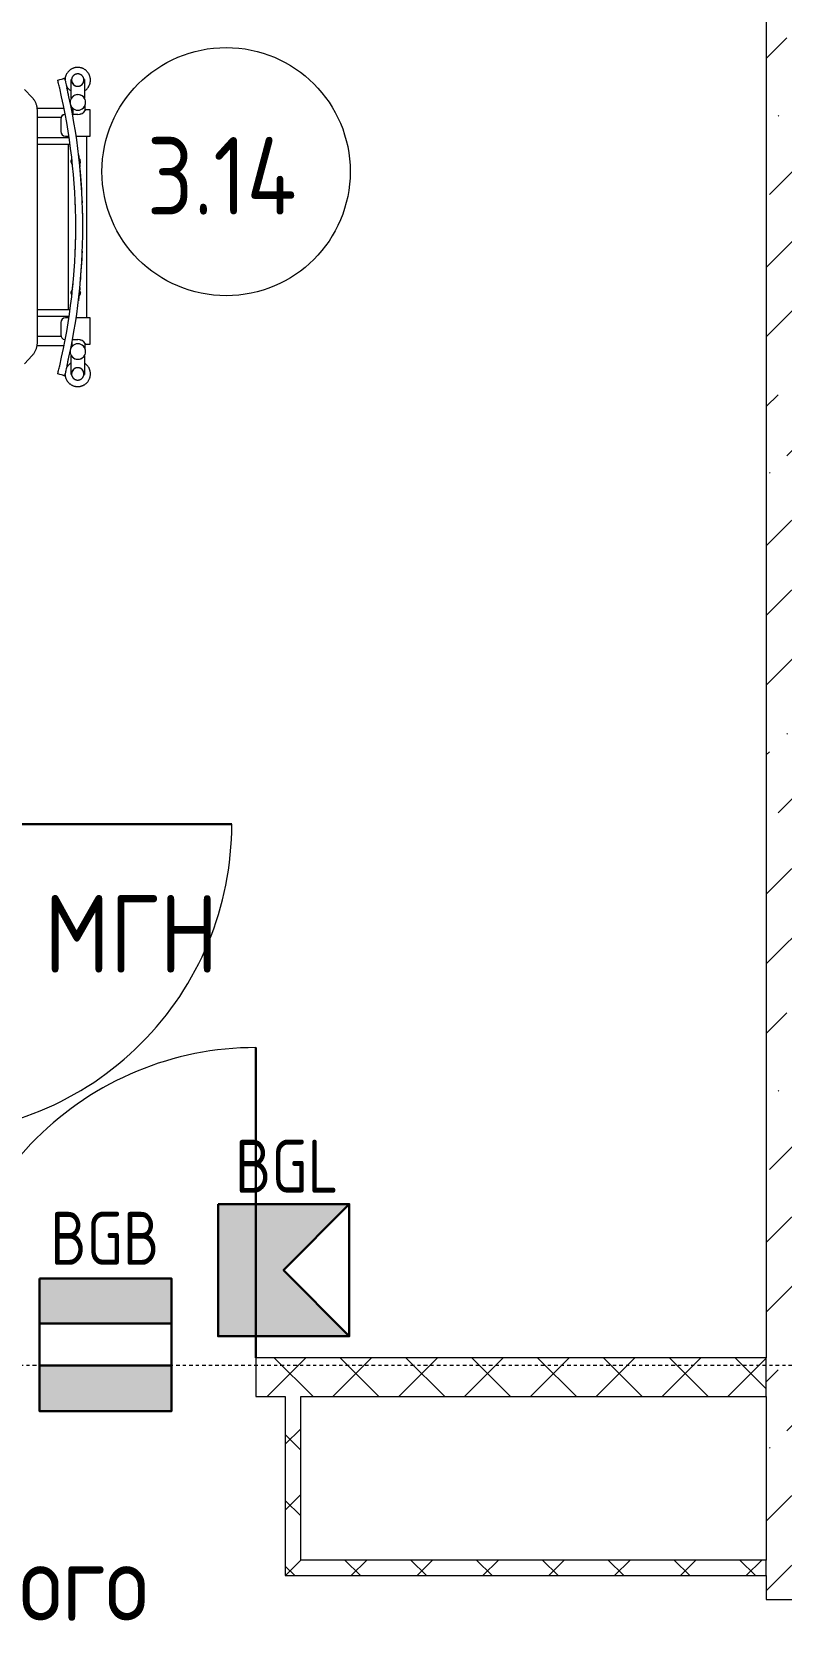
# Model space of a CAD drawing. Header units: millimetres. Extents: x -174154 to -170572, y -111302 to -109817.
# Drawn here: x -172411.7 to -172387.6, y -110857.2 to -110805.3 of the extents above; entities that cross this region are included whole.
import ezdxf

# ---------------------------------------------------------------- set-up
doc = ezdxf.new("R2010")
doc.units = ezdxf.units.MM
doc.linetypes.add('ACAD_ISO02W100', pattern=[15, 12, -3])
doc.linetypes.add('ADSK_Линия сетки', pattern=[21, 12, -3, 3, -3])
for name, color, linetype, lineweight in [('!Подложка', 252, 'ACAD_ISO02W100', 25), ('Двери', 7, 'Continuous', 18), ('Марки помещений', 7, 'Continuous', 18), ('ОПС', 1, 'Continuous', 30), ('Оси', 7, 'Continuous', 9), ('Панель', 7, 'Continuous', 18), ('ПС', 1, 'Continuous', 50), ('Специальное оборудование', 7, 'Continuous', 18), ('Стены разрез', 7, 'Continuous', 40), ('Стены штриховка', 7, 'Continuous', 18)]:
    doc.layers.add(name, color=color, linetype=linetype, lineweight=lineweight)
doc.layers.add('PRSHEME', color=7, linetype='Continuous')
doc.styles.add('GOST Common', font='GOST Common.ttf', dxfattribs={"width": 0.9, "height": 250})
doc.styles.get("Standard").update_dxf_attribs({"font": 'GOST_A.TTF'})
pattern_1 = [(45, (30280.00000000015, 12304.99999999978), (-106.0660171779821, 106.0660171779821), []), (135, (30280.00000000015, 12304.99999999978), (-106.0660171779821, -106.0660171779821), [])]

# ---------------------------------------------------------------- blocks, each defined once
blk = doc.blocks.new('*U10')
at = {"layer": 'PRSHEME', "lineweight": 25}
for points in [[(-0.03523347311511316, 299.7057995788264), (298.130432175119, 299.7057995788264), (298.130432175119, 198.4344173433817), (-0.03523347311511316, 198.4344173433817)], [(-0.03523273422649374, 102.8115166330224), (298.1304329140076, 102.8115166330224), (298.130432175119, 0.04764829622126854), (-0.03523347311511316, 0.04764829622126854)]]:
    blk.add_hatch(color=30, dxfattribs=at).paths.add_polyline_path(points)
at = {"layer": 'PRSHEME', "color": 30, "lineweight": 30}
for p, q in [((-0.03523347311511316, 198.4344173433817), (298.1304321750807, 198.4344173433817)), ((-0.03523347311511316, 102.8115166330224), (298.130432175119, 102.8115166330224))]:
    blk.add_line(p, q, dxfattribs=at)
at = {"layer": 'PRSHEME', "color": 30, "lineweight": 25}
for points in [[(-0.03523347311511316, 299.7057995788264), (298.130432175119, 299.7057995788264), (298.130432175119, 198.4344173433817), (-0.03523347311511316, 198.4344173433817)], [(-0.03523347311511316, 102.8115166330224), (298.1304321751572, 102.8115166330224), (298.130432175119, 0.04764829622126854), (-0.03523347311511316, 0.04764829622126854)]]:
    blk.add_lwpolyline(points, close=True, dxfattribs=at)
at = {"layer": 'PRSHEME', "color": 30, "lineweight": 30}
blk.add_lwpolyline([(-0.03523347311511316, 299.7057995788264), (298.130432175119, 299.7057995788264), (298.130432175119, 0.04764829622126854), (-0.03523347311511316, 0.04764829622126854)], close=True, dxfattribs=at)
at = {"layer": 'ПС', "color": 0, "ltscale": 300, "insert": (147.6877256849152, 390.993334668166), "char_height": 120, "width": 178.901923524727, "attachment_point": 5, "bg_fill": 3, "box_fill_scale": 1, "bg_fill_color": 256, "bg_fill_transparency": 0}
blk.add_mtext('BGB', dxfattribs=at)
blk = doc.blocks.new('*U9')
at = {"layer": 'ОПС', "lineweight": 25, "ltscale": 10}
h = blk.add_hatch(color=5, dxfattribs=at)
h.dxf.hatch_style = 1
h.paths.add_polyline_path([(-0.05454638312494353, 299.697669372428), (-0.05454638312495774, 0.5443030777967124), (296.8694145977408, 0.5443030777967408), (148.4074613871881, 150.1209877400764), (296.8694145977408, 299.697669372428)])
at = {"layer": 'ОПС', "color": 5, "ltscale": 100}
blk.add_lwpolyline([(-0.05454638312494353, 299.697669372428), (296.8694145977408, 299.697669372428), (296.8694145977408, 0.5443030777967124), (-0.05454638312494353, 0.5443030777967124)], close=True, dxfattribs=at)
blk.add_lwpolyline([(296.8694145977408, 299.697669372428), (148.4074613871881, 150.1209877400764), (296.8694145977408, 0.5443030777967124)], dxfattribs=at)
at = {"layer": 'ПС', "color": 0, "ltscale": 300, "insert": (155.4784635063877, 385.2214189272918), "char_height": 120, "width": 171.5984937908857, "attachment_point": 5, "bg_fill": 3, "box_fill_scale": 1, "bg_fill_color": 256, "bg_fill_transparency": 0}
blk.add_mtext('BGL', dxfattribs=at)
blk = doc.blocks.new('AC_Дверь_Однопольная_ПВХ - 960х2080h В О Л-799633-В_АР_ПЭ_03 Этаж')
at = {"layer": 'Панель', "lineweight": 30}
blk.add_line((499.9999999999943, 62.50000000096315), (499.9999999999943, 1062.500000000963), dxfattribs=at)
at = {"layer": 'Панель'}
blk.add_arc((499.9999999999942, 62.50000000096315), 999.9999999999992, 89.99999999999987, 180, dxfattribs=at)
blk = doc.blocks.new('AC_Дверь_Однопольная_ПВХ - 960х2080h В Вл П с доводчиком-799593-В_АР_ПЭ_03 Этаж')
at = {"layer": 'Панель', "lineweight": 30}
blk.add_line((-500.0000000000111, 62.5000000009599), (-500.0000000000111, 1062.50000000096), dxfattribs=at)
at = {"layer": 'Панель'}
blk.add_arc((-500.000000000011, 62.5000000009599), 1000.000000000001, 3.180554681463517e-14, 90.00000000000017, dxfattribs=at)
blk = doc.blocks.new('Medical_All_ARJO_Enterprise-8000_Patient-Bed - Citadel-V6-В_АР_ПЭ_03 Этаж')
at = {"layer": 'Специальное оборудование'}
for p, q in [((984.9712647496474, 413.7320234533865), (984.9712647496474, 474.9862198606733)), ((986.366721324399, 474.9862198606733), (984.9712647496474, 474.9862198606733)), ((1027.795128695996, 474.9862198606733), (1026.246576081111, 474.9862198606733)), ((1027.795128695996, 474.9862198606733), (1027.795128695996, 415.0836631837658)), ((859.8794446408077, 416.9146012450612), (834.8306574153929, 443.5709638378309)), ((961.2744075306435, 381.6452884791613), (875.2658116693381, 381.6452884791613)), ((876.2985325591936, -371.8709884289931), (876.2985325591936, 374.8162923459321)), ((982.7897408213187, 394.5273480415401), (982.7897408213187, 391.4698770199291)), ((986.8462359996688, 373.6452884791615), (986.8462359996688, 370.9532186654967)), ((990.2198844678499, 381.6452884791614), (987.9108991038511, 381.6452884791614)), ((990.1085115471589, 381.346457956345), (990.1085115471589, 362.8326618671418)), ((1030.789740821325, 376.2406428402157), (1030.789740821325, 394.5273480415401)), ((1046.789745359992, 377.832647562027), (1034.455004734435, 377.832647562027)), ((1046.789745359992, 292.8326392173768), (1046.789745359992, 377.832647562027)), ((876.2605945706448, 353.4815021123132), (952.8940403373617, 353.4815021123089)), ((951.789716749763, 347.8326463699341), (951.789716749763, 307.8326547145844)), ((962.1145266210499, 362.0854542156135), (960.5680939752128, 361.4815021123094)), ((965.0671246757721, 362.7334101141733), (963.6064054877335, 362.4909730135428)), ((1006.766184782595, 362.8326618671418), (988.4518093308044, 362.8326618671418)), ((876.2149127311192, 267.2392910623), (980.542454318791, 267.2392910623043)), ((977.8933253586193, 287.2392910623084), (876.2255065781358, 287.2392910623041)), ((966.7897024446481, 292.8326392173768), (977.152450329537, 292.8326392173768)), ((975.6648133005518, 292.8326392173817), (975.6648133005518, 287.2392910623084)), ((975.6648133005518, 267.2392910623043), (975.6648133005605, -267.2392910622956)), ((1000.420618428063, 292.8326392173768), (1046.789745359992, 292.8326392173768)), ((1035.914813300551, -292.8326392173731), (1035.914813300551, 292.8326392173817)), ((1009.231600497911, 232.3824297519086), (1009.864227533217, 226.9625332769603)), ((1013.260909961903, -195.2721351761204), (1012.973210555421, -198.1551293568595)), ((1009.281152946215, -231.9625332769053), (1008.634559639425, -237.3824297518499)), ((980.5424518382715, -267.2392910622956), (876.2718954458317, -267.2392910623)), ((876.2718954458317, -287.2392910622997), (977.8933160442641, -287.2392910622954)), ((951.789716749763, -307.8326547145844), (951.789716749763, -347.8326463699341)), ((977.1524391039889, -292.8326392173768), (966.7897024446481, -292.8326392173768)), ((975.6648133005605, -287.2392910622954), (975.6648133005605, -292.8326392173687)), ((1046.789745359992, -292.8326392173768), (1000.420603119604, -292.8326392173768)), ((1046.789745359992, -377.832647562027), (1046.789745359992, -292.8326392173768)), ((953.3033456581968, -353.4815021123089), (876.2718954458317, -353.4815021123046)), ((988.4518283143559, -362.8326618671418), (1006.766184782595, -362.8326618671418)), ((834.8306574153929, -440.6256599208919), (859.8794446408077, -413.9692973281222)), ((874.9998681898442, -381.645288479157), (961.2744184478587, -381.6452884791613)), ((982.7897408213187, -391.4699404642305), (982.7897408213187, -394.5273480415271)), ((984.7322452020851, -381.645288479157), (991.319779227418, -381.645288479157)), ((984.9712647496474, -474.9862198606733), (984.9712647496474, -413.7320234533865)), ((986.8462359996688, -370.953305443524), (986.8462359996688, -373.6452884791615)), ((1030.789740821325, -394.5273480415271), (1030.789740821325, -376.2406428402027)), ((1034.455004734435, -377.832647562027), (1046.789745359992, -377.832647562027)), ((1027.795128695996, -415.0836631837658), (1027.795128695996, -474.9862198606733)), ((984.9712647496474, -474.9862198606733), (986.366721324399, -474.9862198606733)), ((1026.246576081111, -474.9862198606733), (1027.795128695996, -474.9862198606733))]:
    blk.add_line(p, q, dxfattribs=at)
at = {"layer": 'Специальное оборудование', "flags": 128}
for points in [[(941.7466180475539, 473.6904043740592), (948.422859944147, 475.3549784326387), (953.9781968264298, 476.7400794826226), (958.3573779383854, 477.8319319633576), (961.5168500136151, 478.6196768259153), (963.4251904355483, 479.0954795320619), (964.0634197519429, 479.2546079728749)], [(964.0634197519379, 479.2546079728739), (963.4330650748183, 479.0974429001445), (961.5456035794108, 478.6268458950501), (958.4118222847412, 477.845506463501)], [(1047.30665032209, 473.4375000000082), (1047.273854693897, 475.0770627664139), (1047.175520275314, 476.7140025821545), (1047.011804380443, 478.3457006927097), (1046.78296891981, 479.9695467291872), (1046.489379981294, 481.5829428843211), (1046.131507244599, 483.1833080684434), (1045.709923229756, 484.7680820386543), (1045.225302381262, 486.3347294946599), (1044.678419989076, 487.8807441347418), (1044.070150948373, 489.403652665267), (1043.401468359871, 490.901018757459), (1042.673441973047, 492.3704469449914), (1041.887236474824, 493.8095864562247), (1041.044109626288, 495.2161349749429), (1040.145410250548, 496.5878423235573), (1039.192576074863, 497.9225140629378), (1038.187131430684, 499.2180150030033), (1037.130684814943, 500.4722726186176), (1036.024926316878, 501.6832803651505), (1034.871624914183, 502.8491008885381), (1033.672625643087, 503.9678691246522), (1032.429846646644, 505.0377952829626), (1031.145276106156, 506.0571677098593), (1029.820969060439, 507.0243556269112), (1028.459044118267, 507.9378117397702), (1027.06168006902, 508.7960747135193), (1025.6311123971, 509.5977715104954), (1024.169629705598, 510.3416195868253), (1022.679570055063, 511.0264289442765), (1021.163317223063, 511.651104033964), (1019.623296890684, 512.2146455090007), (1018.061972761935, 512.716151823234), (1016.481842622361, 513.1548206735466), (1014.885434343115, 513.5299502833622), (1013.275301836878, 513.8409405253265), (1011.654020972203, 514.0872938813867), (1010.024185452599, 514.2686162387334), (1008.388402667227, 514.3846175202713), (1006.749289519607, 514.4351121486932), (1005.109468241094, 514.420019343376), (1003.471562195939, 514.3393632495712), (1001.838191684407, 514.1932728998331), (1000.211969750888, 513.9819820075636), (998.5954980035666, 513.7058285931028), (996.9913624523954, 513.3652544430183), (995.4021293720731, 512.9608044032881), (993.8303411965151, 512.4931255077001), (992.278512451482, 511.9629659427232), (990.7491257319548, 511.3711738505652), (989.2446277304109, 510.7186959723373), (987.7674253227198, 510.0065761334426), (986.3198817176136, 509.2359535737261), (984.9043126760786, 508.4080611248878), (983.5229828065883, 507.5242232382353), (982.1781019422731, 506.585853865851), (980.8718216056268, 505.5944541985555), (979.6062315665314, 504.5516102643213), (978.3833564990737, 503.458990390989), (977.2051527424819, 502.3183425372774), (976.0735051714406, 501.1314914964177), (974.9902241806516, 499.9003359769037), (973.9570427886242, 498.6268455649241), (972.9756138651801, 497.3130575734876), (972.0475074872298, 495.9610737831145), (971.1742084269982, 494.57305707946), (970.3571137766901, 493.1512279931557), (969.5975307134352, 491.6978611474379), (968.8966744080983, 490.2152816192158), (968.2556660812733, 488.7058612194749), (967.6755312095262, 487.1720146988588), (967.1571978849039, 485.6161958845968), (966.7014953301501, 484.0408937549071), (966.3091525721493, 482.4486284571385), (965.9807972756098, 480.8419472761171), (965.716954738969, 479.2234205589799), (965.5180470539841, 477.5956376032163), (965.3843924305517, 475.961202514307), (965.3162046875261, 474.3227300397395)], [(1026.306629629248, 473.4375000000082), (1026.290631777727, 474.2372859210013), (1026.242663816302, 475.0357923551372), (1026.162802483488, 475.831741862455), (1026.051175540376, 476.6238610935373), (1025.907961566274, 477.4108828265954), (1025.733389672979, 478.1915479947356), (1025.527739138274, 478.964607700226), (1025.291338959162, 479.7288252124514), (1025.024567325481, 480.4829779464112), (1024.727851014943, 481.2258594186158), (1024.401664710368, 481.9562811771755), (1024.046530240237, 482.6730747030992), (1023.663015743948, 483.3750932796435), (1023.251734762893, 484.0612138268535), (1022.813345258904, 484.7303386982051), (1022.348548561654, 485.3813974366549), (1021.858088246729, 486.0133484871002), (1021.342748945998, 486.6251808626725), (1020.803355092397, 487.2159157620866), (1020.24076960105, 487.7846081355184), (1019.655892488715, 488.3303481964867), (1019.049659434006, 488.852262877313), (1018.423040280507, 489.3495172258386), (1017.777037485159, 489.8213157411884), (1017.11268451465, 490.2669036463826), (1016.431044192005, 490.6855680958201), (1015.733206996337, 491.0766393156981), (1015.02028931828, 491.4394916754868), (1014.293431674064, 491.7735446888114), (1013.553796880838, 492.0782639421139), (1012.802568196515, 492.3531619496029), (1012.04094742672, 492.5977989330914), (1011.270153002207, 492.8117835256002), (1010.491418029647, 492.9947733974288), (1009.705988318876, 493.1464758038127), (1008.915120389859, 493.2666480532727), (1008.1200794626, 493.3550978958397), (1007.322137432963, 493.4116838306322), (1006.522570837979, 493.4363153322324), (1005.722658813639, 493.4289529954822), (1004.92368104856, 493.3896085985585), (1004.1269157367, 493.3183450841007), (1003.333637532598, 493.2152764585259), (1002.54511551216, 493.0805676096568), (1001.762611142414, 492.9144340429048), (1000.987376263416, 492.7171415365368), (1000.22065108561, 492.4890057164903), (999.4636622057017, 492.2303915514016), (998.7176206444383, 491.9417127687631), (997.9837199091652, 491.6234311930485), (997.2631340844902, 491.2760560068862), (996.5570159540282, 490.9001429364696), (995.8664951561575, 490.4962933625154), (995.1926763768358, 490.0651533582001), (994.5366375823959, 489.6074126555512), (993.8994282949446, 489.1238035420573), (993.2820679134005, 488.6150996891267), (992.6855440826943, 488.0821149144058), (992.1108111137111, 487.5257018798428), (991.558788456577, 486.9467507275959), (991.0303592297965, 486.3461876559985), (990.526368807397, 485.7249734378628), (990.0476234665574, 485.0841018834151), (989.5948890976968, 484.4245982504262), (989.1688899792146, 483.7475176040269), (988.7703076188233, 483.0539431288173), (988.3997796632822, 482.3449843959972), (988.057898878277, 481.6217755883097), (987.7452122001304, 480.8854736855579), (987.4622198608201, 480.1372566137339), (987.2093745877401, 479.3783213605312), (986.9870808793657, 478.6098820604591), (986.7956943582286, 477.8331680524686), (986.6355212019255, 477.049421913293), (986.5068176533333, 476.2598974695549), (986.4097896106795, 475.465857791941), (986.3445922981501, 474.6685731745634), (986.3113300175073, 473.8693191027127), (986.3066677762149, 473.4375000000082)], [(986.3066677762149, 473.4375000000082), (986.3226656277452, 472.6377140790109), (986.3706335891612, 471.8392076448749), (986.4504949219752, 471.0432581375571), (986.5621218650875, 470.2511389064749), (986.7053358391896, 469.4641171734211), (986.8799077324932, 468.6834520052809), (987.085558267198, 467.9103922997905), (987.32195844631, 467.1461747875651), (987.5887300799915, 466.392022053601), (987.8854463905205, 465.6491405813964), (988.2116326950952, 464.9187188228367), (988.5667671652351, 464.2019252969129), (988.9502816615158, 463.4999067203687), (989.3615626425709, 462.813786173163), (989.7999521465684, 462.144661301807), (990.2647488438096, 461.4936025633572), (990.7552091587345, 460.8616515129119), (991.2705484594742, 460.249819137344), (991.8099423130664, 459.6590842379299), (992.3725278044222, 459.0903918644981), (992.9574049167485, 458.5446518035298), (993.5636379714572, 458.0227371227035), (994.1902571249651, 457.5254827741779), (994.8362599203131, 457.0536842588281), (995.5006128908219, 456.6080963536339), (996.1822532134584, 456.1894319041963), (996.8800904091348, 455.7983606843184), (997.593008087183, 455.4355083245296), (998.3198657313994, 455.101455311205), (999.0595005246257, 454.7967360578983), (999.8107292089576, 454.5218380504136), (1000.572349978753, 454.2772010669251), (1001.343144403257, 454.0632164744162), (1002.121879375808, 453.8802266025876), (1002.907309086596, 453.7285241961994), (1003.698177015605, 453.6083519467394), (1004.493217942872, 453.5199021041725), (1005.291159972509, 453.4633161693799), (1006.090726567485, 453.4386846677798), (1006.890638591824, 453.4460470045256), (1007.689616356912, 453.485391401458), (1008.486381668772, 453.5566549159158), (1009.279659872874, 453.6597235414862), (1010.068181893312, 453.7944323903596), (1010.850686263058, 453.9605659571117), (1011.625921142056, 454.1578584634754), (1012.392646319862, 454.3859942835219), (1013.149635199762, 454.6446084486149), (1013.895676761025, 454.9332872312534), (1014.629577496307, 455.251568806968), (1015.350163320973, 455.598943993126), (1016.056281451435, 455.9748570635468), (1016.746802249315, 456.3787066375011), (1017.420621028628, 456.8098466418121), (1018.076659823068, 457.2675873444566), (1018.713869110527, 457.7511964579592), (1019.331229492072, 458.2599003108897), (1019.927753322769, 458.7928850856107), (1020.502486291761, 459.3492981201737), (1021.054508948886, 459.9282492724205), (1021.582938175676, 460.5288123440137), (1022.086928598066, 461.1500265621494), (1022.565673938897, 461.7908981166014), (1023.018408307775, 462.4504017495902), (1023.444407426257, 463.1274823959852), (1023.842989786649, 463.8210568711992), (1024.21351774219, 464.5300156040149), (1024.555398527195, 465.2532244117068), (1024.868085205342, 465.9895263144543), (1025.151077544643, 466.7377433862783), (1025.403922817723, 467.4966786394809), (1025.626216526098, 468.2651179395574), (1025.817603047243, 469.0418319475435), (1025.977776203547, 469.8255780867235), (1026.106479752139, 470.6151025304572), (1026.203507794784, 471.4091422080712), (1026.268705107322, 472.2064268254531), (1026.301967387956, 473.0056808972995), (1026.306629629248, 473.4375000000082)], [(1027.79512869597, 438.5220577160741), (1029.090314598875, 439.3507767617768), (1030.435195463199, 440.2891461341655), (1031.741475799837, 441.280545801461), (1033.007065838941, 442.3233897356909), (1034.229940906398, 443.4160096090231), (1035.408144662981, 444.5566574627391), (1036.539792234023, 445.7435085035944), (1037.623073224812, 446.9746640231085), (1038.656254616839, 448.2481544350837), (1039.637683540283, 449.5619424265202), (1040.565789918242, 450.9139262168933), (1041.439088978465, 452.3019429205478), (1042.256183628773, 453.7237720068521), (1043.015766692028, 455.1771388525742), (1043.716622997365, 456.659718380792), (1044.35763132419, 458.1691387805373), (1044.937766195937, 459.702985301149), (1045.456099520568, 461.2588041154153), (1045.911802075313, 462.834106245105), (1046.304144833323, 464.4263715428693), (1046.632500129853, 466.0330527238908), (1046.896342666494, 467.6515794410279), (1047.095250351471, 469.2793623967958), (1047.228904974912, 470.9137974857007), (1047.297092717937, 472.5522699602726), (1047.30665032209, 473.4375000000082)], [(876.2985325591936, 374.8162923459321), (876.2539326620114, 377.1890745760546), (876.1201960057371, 379.5582081499454), (875.897511676427, 381.9200485396566), (875.5861947512435, 384.2709594780264), (875.186686199445, 386.6073170999833), (874.6995527438404, 388.9255140974853), (874.1254866830429, 391.2219638935704), (873.46530567403, 393.4931048417885), (872.7199524744733, 395.7354044580636), (871.8904946431742, 397.9453636931462), (870.9781241959196, 400.1195212546565), (869.984157212835, 402.2544579887413), (868.9100333912553, 404.3468013323389), (867.7573155361271, 406.3932298474905), (866.5276889774271, 408.3904778498079), (865.2229609011227, 410.3353401430037), (863.845059577071, 412.2246768711616), (862.3960334638853, 414.0554184993281), (860.8780501671487, 415.8245709312765), (859.8794446408077, 416.9146012450612)], [(970.0541417222672, 454.2953534046959), (970.7260609306389, 453.0654135437874), (971.5691877791749, 451.6588650250649), (972.4678871549245, 450.2871576764505), (973.4207213306001, 448.9524859370744), (974.4261659747791, 447.6569849970045), (975.48261259052, 446.4027273813989), (976.588371088585, 445.191719634866), (977.7416724912798, 444.025899111474), (978.9406717623855, 442.9071308753643), (980.1834507588192, 441.8372047170495), (981.4680212993069, 440.8178322901571), (982.792328345024, 439.8506443731053), (984.1542532871969, 438.937188260242)], [(859.8794446408077, -413.9692973281222), (861.440033643332, -412.2407687567509), (862.9331030906709, -410.4487914254049), (864.356410343221, -408.5963088083947), (865.7078311584237, -406.6863431426449), (866.9853608396094, -404.721990219202), (868.1871152213196, -402.7064143164391), (869.3113315169844, -400.6428432674957), (870.3563690512349, -398.5345636522146), (871.3207098956244, -396.3849161027558), (872.2029594232293, -394.197290710876), (873.0018467942938, -391.9751225249296), (873.7162253827145, -389.7218871247582), (874.3450731503575, -387.4410962628942), (874.8874929746042, -385.1362935618761), (875.3427129323046, -382.811050257488), (875.7100865426779, -380.468960979702), (875.989092970224, -378.1136395632428), (876.1793371880893, -375.7487148812172), (876.2805501022418, -373.3778266957448), (876.2985325591936, -371.8709884289931)], [(984.9043126760786, -438.46693887512), (983.5229828065883, -439.3507767617638), (982.1781019422731, -440.2891461341525), (980.8718216056268, -441.2805458014523), (979.6062315665314, -442.3233897356822), (978.3833564990737, -443.4160096090102), (977.2051527424819, -444.5566574627304), (976.0735051714406, -445.7435085035858), (974.9902241806516, -446.9746640230954), (973.9570427886242, -448.2481544350751), (972.9756138651801, -449.5619424265115), (972.0475074872298, -450.9139262168846), (971.1742084269982, -452.3019429205391), (970.3571137766901, -453.7237720068434)], [(1026.306629629248, -473.4374999999996), (1026.290631777727, -472.6377140790022), (1026.242663816302, -471.8392076448663), (1026.162802483488, -471.0432581375441), (1026.051175540376, -470.2511389064662), (1025.907961566274, -469.4641171734124), (1025.733389672979, -468.6834520052765), (1025.527739138274, -467.9103922997775), (1025.291338959153, -467.1461747875564), (1025.024567325481, -466.3920220535923), (1024.727851014943, -465.6491405813834), (1024.401664710368, -464.918718822828), (1024.046530240237, -464.2019252968999), (1023.663015743948, -463.4999067203601), (1023.251734762893, -462.81378617315), (1022.813345258904, -462.1446613017941), (1022.348548561654, -461.4936025633442), (1021.858088246729, -460.8616515129033), (1021.342748945998, -460.249819137331), (1020.803355092397, -459.6590842379169), (1020.24076960105, -459.0903918644894), (1019.655892488715, -458.5446518035168), (1019.049659434006, -458.0227371226991), (1018.423040280507, -457.5254827741649), (1017.777037485159, -457.0536842588151), (1017.11268451465, -456.6080963536209), (1016.431044192005, -456.1894319041834), (1015.733206996337, -455.7983606843054), (1015.02028931828, -455.4355083245167), (1014.293431674064, -455.1014553111921), (1013.553796880838, -454.7967360578896), (1012.802568196515, -454.5218380504006), (1012.04094742672, -454.2772010669121), (1011.270153002207, -454.0632164744032), (1010.491418029655, -453.880226602579), (1009.705988318876, -453.7285241961864), (1008.915120389859, -453.6083519467264), (1008.1200794626, -453.5199021041638), (1007.322137432963, -453.463316169367), (1006.522570837979, -453.4386846677668), (1005.722658813639, -453.4460470045213), (1004.92368104856, -453.485391401445), (1004.1269157367, -453.5566549159028), (1003.33363753259, -453.6597235414732), (1002.54511551216, -453.7944323903509), (1001.762611142414, -453.9605659571031), (1000.987376263416, -454.1578584634667), (1000.22065108561, -454.3859942835089), (999.4636622057017, -454.6446084486062), (998.7176206444383, -454.9332872312404), (997.9837199091652, -455.251568806955), (997.2631340844902, -455.598943993113), (996.5570159540368, -455.9748570635382), (995.8664951561575, -456.3787066374882), (995.1926763768358, -456.8098466417991), (994.5366375823959, -457.2675873444479), (993.8994282949446, -457.7511964579462), (993.2820679134005, -458.2599003108767), (992.6855440826943, -458.792885085602), (992.1108111137111, -459.3492981201651), (991.558788456577, -459.9282492724119), (991.0303592297965, -460.5288123440006), (990.526368807397, -461.1500265621364), (990.047623466566, -461.7908981165884), (989.5948890976968, -462.4504017495816), (989.1688899792146, -463.1274823959765), (988.7703076188233, -463.8210568711906), (988.3997796632822, -464.530015604002), (988.057898878277, -465.2532244116937), (987.7452122001304, -465.9895263144456), (987.4622198608201, -466.7377433862696), (987.2093745877401, -467.4966786394679), (986.9870808793657, -468.2651179395487), (986.7956943582286, -469.0418319475349), (986.6355212019167, -469.8255780867104), (986.5068176533333, -470.6151025304442), (986.4097896106795, -471.4091422080625), (986.3445922981501, -472.2064268254401), (986.3113300175073, -473.0056808972865), (986.3066677762149, -473.4374999999996)], [(1047.30665032209, -473.4374999999996), (1047.273854693897, -471.7979372335853), (1047.175520275314, -470.160997417849), (1047.011804380443, -468.5292993072981), (1046.78296891981, -466.905453270825), (1046.489379981294, -465.292057115678), (1046.131507244599, -463.6916919315645), (1045.709923229756, -462.1069179613536), (1045.225302381262, -460.5402705053392), (1044.678419989076, -458.994255865266), (1044.070150948373, -457.4713473347408), (1043.401468359863, -455.9739812425445), (1042.673441973047, -454.5045530550121), (1041.887236474824, -453.0654135437788), (1041.044109626288, -451.6588650250562), (1040.145410250548, -450.2871576764418), (1039.192576074863, -448.9524859370657), (1038.187131430684, -447.6569849969958), (1037.130684814943, -446.4027273813859), (1036.024926316878, -445.1917196348573), (1034.871624914183, -444.0258991114653), (1033.672625643087, -442.9071308753556), (1032.429846646644, -441.8372047170408), (1031.145276106156, -440.8178322901442), (1029.820969060439, -439.8506443730967), (1028.459044118267, -438.9371882602333)], [(964.0634197518768, -479.2546079728741), (963.425190435482, -479.0954795320614), (961.516850013548, -478.6196768259157), (958.3573779383172, -477.8319319633596), (953.9781968263599, -476.7400794826266), (948.4228599440746, -475.3549784326453), (941.7466180474784, -473.6904043740689)], [(958.4118222846723, -477.8455064635027), (961.5456035793455, -478.6268458950508), (963.433065074755, -479.0974429001447), (964.0634197518752, -479.2546079728739)], [(965.3394427115667, -475.0770627664052), (965.4377771301499, -476.7140025821458), (965.6014930250208, -478.3457006927011), (965.8303284856538, -479.9695467291785), (966.1239174241697, -481.5829428843125), (966.481790160864, -483.183308068439), (966.9033741757074, -484.7680820386456), (967.387995024201, -486.3347294946513), (967.9348774163877, -487.8807441347375), (968.5431464570905, -489.4036526652627), (969.2118290456007, -490.9010187574503), (969.939855432416, -492.3704469449871), (970.7260609306389, -493.809586456216), (971.5691877791749, -495.2161349749343), (972.4678871549158, -496.5878423235486), (973.4207213306001, -497.9225140629291), (974.4261659747791, -499.2180150029947), (975.48261259052, -500.4722726186046), (976.588371088585, -501.6832803651419), (977.7416724912798, -502.8491008885295), (978.9406717623855, -503.9678691246435), (980.1834507588192, -505.037795282954), (981.4680212993069, -506.0571677098463), (982.792328345024, -507.0243556269025), (984.1542532871969, -507.9378117397615), (985.5516173364431, -508.7960747135106), (986.982185008364, -509.5977715104823), (988.4436676998653, -510.3416195868123), (989.9337273504003, -511.0264289442636), (991.4499801824009, -511.6511040339554), (992.9900005147798, -512.2146455089877), (994.5513246435287, -512.7161518232209), (996.1314547831029, -513.154820673538), (997.7278630623483, -513.5299502833534), (999.3379955685857, -513.8409405253177), (1000.959276433269, -514.0872938813737), (1002.589111952865, -514.2686162387204), (1004.224894738237, -514.3846175202583), (1005.864007885857, -514.4351121486844), (1007.50382916437, -514.4200193433629), (1009.141735209525, -514.3393632495581), (1010.775105721056, -514.1932728998244), (1012.401327654575, -513.9819820075506), (1014.017799401905, -513.7058285930941), (1015.621934953068, -513.3652544430097), (1017.21116803339, -512.960804403275), (1018.782956208948, -512.4931255076872), (1020.334784953981, -511.9629659427145), (1021.864171673509, -511.3711738505566), (1023.368669675053, -510.7186959723287), (1024.845872082744, -510.0065761334296), (1026.29341568785, -509.2359535737174), (1027.708984729385, -508.4080611248791), (1029.090314598875, -507.524223238231), (1030.435195463199, -506.5858538658467), (1031.741475799837, -505.5944541985425), (1033.007065838932, -504.5516102643126), (1034.229940906398, -503.458990390976), (1035.408144662981, -502.3183425372688), (1036.539792234023, -501.1314914964091), (1037.623073224812, -499.9003359768907), (1038.656254616839, -498.6268455649154), (1039.637683540283, -497.3130575734789), (1040.565789918234, -495.9610737831058), (1041.439088978465, -494.5730570794514), (1042.256183628773, -493.1512279931557), (1043.015766692028, -491.6978611474336), (1043.716622997365, -490.2152816192071), (1044.35763132419, -488.7058612194749), (1044.937766195937, -487.1720146988501), (1045.45609952056, -485.6161958845925), (1045.911802075313, -484.0408937549028), (1046.304144833323, -482.4486284571341), (1046.632500129853, -480.8419472761084), (1046.896342666494, -479.2234205589756), (1047.095250351479, -477.5956376032076), (1047.228904974912, -475.9612025143027), (1047.297092717937, -474.3227300397309), (1047.30665032209, -473.4374999999996)], [(986.3066677762149, -473.4374999999996), (986.3226656277452, -474.2372859209926), (986.3706335891612, -475.0357923551285), (986.4504949219752, -475.831741862442), (986.5621218650875, -476.6238610935286), (986.7053358391896, -477.4108828265867), (986.8799077324932, -478.1915479947226), (987.085558267198, -478.964607700213), (987.32195844631, -479.7288252124428), (987.5887300799915, -480.4829779464026), (987.8854463905205, -481.2258594186027), (988.2116326950952, -481.9562811771668), (988.5667671652351, -482.6730747030862), (988.9502816615158, -483.3750932796348), (989.3615626425709, -484.0612138268405), (989.7999521465684, -484.7303386981921), (990.2647488438096, -485.381397436642), (990.7552091587345, -486.0133484870915), (991.2705484594742, -486.6251808626595), (991.8099423130664, -487.2159157620736), (992.3725278044136, -487.7846081355097), (992.9574049167485, -488.3303481964737), (993.5636379714572, -488.8522628773), (994.1902571249651, -489.3495172258256), (994.8362599203131, -489.8213157411753), (995.5006128908219, -490.2669036463739), (996.1822532134584, -490.6855680958071), (996.8800904091348, -491.0766393156894), (997.593008087183, -491.4394916754738), (998.3198657313994, -491.7735446887984), (999.0595005246257, -492.0782639421052), (999.8107292089488, -492.3531619495899), (1000.572349978753, -492.5977989330784), (1001.343144403257, -492.8117835255873), (1002.121879375817, -492.9947733974201), (1002.907309086596, -493.1464758037998), (1003.698177015605, -493.2666480532598), (1004.493217942872, -493.355097895831), (1005.291159972509, -493.4116838306192), (1006.090726567485, -493.4363153322194), (1006.890638591824, -493.4289529954735), (1007.689616356912, -493.3896085985455), (1008.486381668772, -493.3183450840877), (1009.279659872874, -493.215276458513), (1010.068181893312, -493.0805676096482), (1010.850686263058, -492.9144340428961), (1011.625921142056, -492.7171415365281), (1012.392646319862, -492.4890057164773), (1013.149635199762, -492.230391551393), (1013.895676761025, -491.9417127687501), (1014.629577496307, -491.6234311930442), (1015.350163320973, -491.2760560068731), (1016.056281451444, -490.900142936461), (1016.746802249306, -490.4962933625067), (1017.420621028628, -490.065153358187), (1018.076659823068, -489.6074126555469), (1018.713869110527, -489.1238035420442), (1019.331229492072, -488.6150996891137), (1019.927753322769, -488.0821149143972), (1020.502486291761, -487.5257018798341), (1021.054508948895, -486.9467507275872), (1021.582938175676, -486.3461876559855), (1022.086928598066, -485.7249734378498), (1022.565673938906, -485.0841018834021), (1023.018408307767, -484.4245982504175), (1023.444407426257, -483.7475176040183), (1023.84298978664, -483.0539431288086), (1024.21351774219, -482.3449843959842), (1024.555398527195, -481.6217755882968), (1024.868085205342, -480.8854736855492), (1025.151077544643, -480.1372566137252), (1025.403922817723, -479.3783213605182), (1025.626216526098, -478.6098820604461), (1025.817603047243, -477.8331680524599), (1025.977776203547, -477.0494219132801), (1026.106479752139, -476.259897469542), (1026.203507794784, -475.4658577919323), (1026.268705107322, -474.6685731745504), (1026.301967387956, -473.8693191026997), (1026.306629629248, -473.4374999999996)]]:
    blk.add_lwpolyline(points, dxfattribs=at)
at = {"layer": 'Специальное оборудование'}
for centre, radius, start, end in [((1006.306648702755, 473.4375000000013), 19.99998092651461, 175.5587941213236, 179.9999999999999), ((1006.306648702755, 473.4375000000013), 19.99998092651461, 179.9999999999997, 359.9999999999989), ((1006.306648702755, 473.4375000000013), 19.99998092651465, 4.071109992273301e-13, 4.441205878677451), ((-958.1218242148486, 3.005406723483637e-12), 1958.03031056732, 346.7958918172815, 13.20410818271877), ((-958.1218242148486, 3.005406723483637e-12), 1981.03031056732, 346.951916293182, 13.04808370681668), ((1006.789740821346, 401.5273480415331), 24.99999999999977, 0, 179.9999999999997), ((1006.789740821346, 401.5273480415331), 24.99999999999984, 136.0358366285989, 150.7785110715072), ((1006.789740821346, 401.5273480415331), 24.99999999999985, 121.2931621856905, 128.9070117724401), ((1006.789740821346, 401.5273480415331), 24.99999999999988, 106.550487742782, 112.7373137020039), ((1006.789740821346, 401.5273480415331), 24.99999999999984, 91.80781329987353, 98.9139553314335), ((1006.789740821346, 401.5273480415331), 24.99999999999984, 77.06513885696522, 83.96760289339232), ((1006.789740821346, 401.5273480415331), 24.99999999999981, 62.3224644140568, 69.03900097057556), ((1006.789740821346, 401.5273480415331), 24.99999999999979, 47.57978997114831, 54.12255472929532), ((1006.789740821346, 401.5273480415331), 24.99999999999986, 32.8371155282401, 39.21479506674859), ((1006.789740821346, 401.5273480415331), 24.99999999999989, 179.9999999999997, 359.9999999999991), ((1006.789740821346, 390.8326519584444), 28.00000000000012, 269.9517977942253, 326.944268849128), ((1034.448374193217, 372.8326519584366), 5.000000000000221, 89.92401957220407, 146.9442688491238), ((966.7897408213257, 347.8326519584593), 14.99999999999989, 96.58827763236266, 179.9999999999837), ((966.7897408213117, 307.8326519584601), 15.00000000000001, 179.9999999999836, 269.9999999999676), ((999.7897408213413, 211.5273480415354), 15.00000000000011, 149.9999999999998, 179.9999999999999), ((999.7897408213413, 211.5273480415354), 15.0000000000001, 179.9999999999999, 224.9999999999996), ((999.7897408213413, 211.5273480415354), 15.00000000000011, 0, 44.87019695522297), ((999.7897408213413, 211.5273480415354), 15.00000000000016, 329.999999999999, 359.999999999999), ((-958.121824214849, 3.005406723483637e-12), 1981.030310567319, 2.24841054395805, 5.595363267343809), ((-958.121824214849, 3.005406723483637e-12), 1958.030310567319, 1.289854270142625, 2.275062625351115), ((-958.121824214849, 3.005406723483637e-12), 1981.030310567319, 0.09678505534341099, 1.274420643329407), ((-958.121824214849, 3.005406723483637e-12), 1981.030310567319, 358.8250572996859, 0.09678505534300387), ((-958.121824214849, 3.005406723483637e-12), 1958.030310567319, 357.7123085677118, 358.8107689861191), ((-958.121824214849, 3.005406723483637e-12), 1981.030310567319, 354.7798361791033, 357.7390964376018), ((999.7897408213413, -211.5273480415354), 15.0000000000002, 134.9999999999998, 179.9999999999999), ((-958.121824214849, 3.005406723483637e-12), 1958.030310567319, 354.2759016219417, 354.7155110010496), ((999.7897408213413, -211.5273480415354), 15.00000000000011, 0, 30.00000000000008), ((999.7897408213413, -211.5273480415354), 15.0000000000001, 179.9999999999999, 210), ((999.7897408213413, -211.5273480415354), 15.00000000000003, 315.1239566597972, 359.999999999999), ((966.7897408213117, -307.8326519584601), 14.99999999999993, 90.00000000003116, 180.000000000016), ((966.7897408213257, -347.8326519584593), 14.99999999999989, 180.0000000000153, 263.4117753905643), ((1006.789740821346, -390.8326519584444), 28.0000000000001, 33.0557311508724, 90.04820220577508), ((1006.789740821346, -401.5273480415331), 24.99999999999977, 0, 179.9999999999999), ((1006.789740821346, -401.5273480415331), 24.99999999999992, 179.9999999999998, 359.9999999999989), ((1006.789740821346, -401.5273480415331), 24.99999999999986, 209.2214889284914, 223.9641633713996), ((1034.448374193217, -372.8326519584366), 5.000000000000097, 213.0557311508724, 270.0759804277956), ((1006.306648702755, -473.4375000000013), 19.99998092651458, 0, 179.9999999999999), ((1006.789740821346, -401.5273480415331), 24.99999999999986, 231.0929882279446, 238.7068378143082), ((1006.789740821346, -401.5273480415331), 24.99999999999986, 247.2626862980163, 253.4495122572166), ((1006.789740821346, -401.5273480415331), 24.99999999999988, 261.0860446683683, 268.1921867001251), ((1006.789740821346, -401.5273480415331), 24.99999999999983, 276.0323971067826, 282.9348611430333), ((1006.789740821346, -401.5273480415331), 24.99999999999984, 290.9609990301704, 297.6775355859418), ((1006.789740821346, -401.5273480415331), 24.99999999999978, 305.8774452711789, 312.4202100288505), ((1006.789740821346, -401.5273480415331), 24.99999999999992, 320.7852049328094, 327.1628844717587), ((1006.306648702755, -473.4375000000013), 19.99998092651465, 179.9999999999998, 184.441205878676), ((1006.306648702755, -473.4375000000013), 19.99998092651477, 355.5587941213216, 359.9999999999989)]:
    blk.add_arc(centre, radius, start, end, dxfattribs=at)
for centre, major_axis, ratio, start_param, end_param in [((991.3197792274327, 373.6452884791615), (0, 8.000000000000005), 0.5591929034707553, 0.274185015053783, 1.570796326794891), ((991.3197792274327, -373.6452884791615), (4.667513654406545e-14, 8), 0.5591929034707448, 1.570796326794907, 2.879793265790676)]:
    blk.add_ellipse(centre, major_axis=major_axis, ratio=ratio, start_param=start_param, end_param=end_param, dxfattribs=at)
for points in [[(948.1431134964268, 447.2546079728869), (947.5272186397995, 449.8796424601264), (946.3226189164918, 454.9658249759938), (944.5586852768012, 462.2843946149553), (942.9738022939714, 468.7537126152175), (942.1244552233896, 472.1749822329461), (941.7466180474801, 473.690404374067)], [(985.8886278373417, 381.6452884791615), (986.4571717342706, 381.6218795323002), (987.7387983581527, 381.5486654983029), (989.2808271484002, 381.4226591837559), (990.108511547159, 381.346457956345)], [(1002.122104436488, 376.9669496209306), (1002.548015501619, 376.8860378130021), (1002.979108174044, 376.8155467309186), (1003.415135513495, 376.7561291218127)], [(1010.178272606644, 376.758028392139), (1010.614182610487, 376.8176793277652), (1011.045176771802, 376.8884008285502), (1011.471022161749, 376.9695467349832)], [(1015.007535102014, 364.0657437032774), (1014.41934480751, 363.885191776678), (1013.819543762224, 363.7223454189132), (1013.210330030068, 363.5787874949829)], [(985.1227783097639, 208.567583216861), (984.9413197929948, 209.5101810438514), (984.8314029609279, 210.4967867175094), (984.7897408213413, 211.5273480415355)], [(1011.41742654083, 213.0639132260782), (1011.249863951593, 214.6128432699476), (1010.92082184278, 217.6208500277053), (1010.435277041668, 221.968143938268), (1009.994813184044, 225.8367970693219), (1009.623107554698, 229.0494089086613), (1009.344297064575, 231.4289122162435), (1009.176477545881, 232.8490975727713), (1009.131443874783, 233.2286743069318), (1009.184529929064, 232.7809299523487), (1009.231600497923, 232.3824297518597)], [(1009.864227533226, 226.9625332769116), (1009.942386124364, 226.2848222249459), (1010.153566464614, 224.4486397909123), (1010.638756664, 220.1615580069894), (1011.252710129469, 214.6100691488564), (1011.957286711831, 208.0525854092991), (1012.713799745945, 200.7653141414035), (1013.216441505327, 195.7377517237672), (1013.469458832834, 193.1551293567952)], [(1012.973210555423, -198.155129356846), (1012.71360436056, -200.7374923940851), (1012.198124446827, -205.7646096315505), (1011.422974535484, -213.0513427416338), (1010.701568364355, -219.6087310021126), (1010.073305881032, -225.1605490528838), (1009.577013791743, -229.4482340295111), (1009.361072813274, -231.2846885311627), (1009.281152946205, -231.9625332769623)], [(985.1225040894432, -214.4864272620115), (984.9410751523923, -213.5439283647044), (984.8312499098015, -212.5575506664648), (984.7897408213412, -211.5273480415354)], [(1008.634559639421, -237.3824297519092), (1008.586455847326, -237.780978373599), (1008.532213632546, -238.2287360268547), (1008.578255690211, -237.8489150558516), (1008.7497920506, -236.4282688194596), (1009.034790004581, -234.048297805879), (1009.41479724621, -230.8354462711951), (1009.865201960592, -226.9669249774636), (1010.361868104498, -222.6201504828351), (1010.698592023845, -219.6125856857117), (1010.870105970482, -218.0639132261273)], [(1012.278175656649, -219.8325179123625), (1011.916541610489, -220.3782405608283), (1011.520365926275, -220.8994106194634), (1011.089671475381, -221.3920105909541)], [(1003.401209036083, -376.7580283921342), (1002.965299032229, -376.8176793277614), (1002.534304870903, -376.888400828548), (1002.108459480945, -376.9695467349829)], [(1011.457377206205, -376.9669496209307), (1011.031466141069, -376.8860378130012), (1010.600373468638, -376.8155467309169), (1010.164346129182, -376.7561291218105)], [(1013.210330030092, -363.5787874949884), (1013.819543762215, -363.7223454189117), (1014.41934480747, -363.8851917766675), (1015.007535101943, -364.0657437032558)], [(941.746618047481, -473.6904043740567), (942.1244552233902, -472.1749822329396), (942.9738022939711, -468.753712615213), (944.5586852768035, -462.2843946149401), (946.3226189164936, -454.9658249759784), (947.5272186398034, -449.8796424601044), (948.1431134964315, -447.2546079728614)]]:
    blk.add_open_spline(points, degree=3, dxfattribs=at)
for points, knots in [([(964.063419751834, 479.2546079728345), (964.0655529913844, 479.2460520163193), (964.200872003005, 478.703824608823), (964.8101177040897, 476.253480060698), (965.774120293639, 472.3480748999997), (967.239065374886, 466.3519980333092), (968.8930974557999, 459.473718871937), (970.5189682472513, 452.5874327958558), (971.342571923614, 449.0564065505955), (971.7601429099523, 447.254607972863)], [0, 0, 0, 0, 0.1428571428571428, 0.2857142857142857, 0.4285714285714285, 0.5714285714285714, 0.7857142857142857, 0.8928571428571428, 1, 1, 1, 1]), ([(976.9464223853167, 424.2546079728618), (976.03949731644, 428.3911850891702), (974.2978217139627, 436.2137601423988), (972.5660739805631, 443.7768223329057), (971.7545027630603, 447.2788844735047)], [0, 0, 0, 0, 0.1428571428571428, 0.2776955597801967, 0.2776955597801967, 0.2776955597801967, 0.2776955597801967]), ([(982.7897408213464, 394.5273480415332), (982.9235884616364, 394.068441846253), (983.188360981108, 393.2301360616142), (983.6645945861251, 392.013445938542), (983.995103527362, 391.2540613248365), (984.1804467474508, 390.8562632563689), (984.2797059774158, 390.6508444064018)], [0, 0, 0, 0, 0.05555555555555555, 0.08333333333333333, 0.09722222222222221, 0.1111111111111111, 0.1111111111111111, 0.1111111111111111, 0.1111111111111111]), ([(986.4395960635865, 387.006102220654), (986.5702203053273, 386.8230114014996), (987.0591493011224, 386.1565930732093), (987.5865549135209, 385.5084864803967), (987.9877559741961, 385.0505350667028)], [0.1839670919911633, 0.1839670919911633, 0.1839670919911633, 0.1839670919911633, 0.1944444444444444, 0.2222222222222222, 0.2222222222222222, 0.2222222222222222, 0.2222222222222222]), ([(1020.98158261526, 366.6956973255429), (1020.723311530832, 366.5438459686373), (1020.192632730097, 366.243086690565), (1019.642527739533, 365.9548597491723), (1019.360297773179, 365.8130649064139)], [0.5533232151487605, 0.5533232151487605, 0.5533232151487605, 0.5533232151487605, 0.5833333333333333, 0.6138561036536699, 0.6138561036536699, 0.6138561036536699, 0.6138561036536699]), ([(1025.604428995858, 385.0650423434886), (1026.005129754921, 385.5231353722133), (1026.531405710587, 386.1708601855685), (1027.019218832222, 386.8367243389099), (1027.149295073293, 387.0192975739429)], [0.7777777777777778, 0.7777777777777778, 0.7777777777777778, 0.7777777777777778, 0.8055555555555556, 0.8160050087667484, 0.8160050087667484, 0.8160050087667484, 0.8160050087667484]), ([(1029.305591275961, 390.6628886299745), (1029.404566391574, 390.8679995526131), (1029.589349869443, 391.2651273821891), (1029.918776605532, 392.0229761704126), (1030.393228380769, 393.2364630812745), (1030.656691555958, 394.071179131632), (1030.789740821346, 394.5273480415338)], [0.8888888888888888, 0.8888888888888888, 0.8888888888888888, 0.8888888888888888, 0.9027777777777777, 0.9166666666666666, 0.9444444444444444, 1, 1, 1, 1]), ([(960.5680939752128, 361.4815021123094), (959.8384709111151, 361.1489131407531), (958.8058821252473, 360.5728557308734), (957.707569826924, 359.7813199643185), (957.1170293028176, 359.3019406344942), (956.6983213161811, 358.9351004292899), (956.3005239420011, 358.5599419264948), (955.921811411205, 358.1759168560634), (955.5663117665088, 357.788718227632), (955.2376160031674, 357.4050274756767), (954.9321507543868, 357.023680322117), (954.6472311797228, 356.6435575307833), (954.386065909567, 356.271446662509), (954.0736190424304, 355.7973378791285), (953.7360968812719, 355.2341342031349), (953.4187468519945, 354.6399792884301), (953.180957525849, 354.1476058147778), (952.9591464658434, 353.6468550310183), (952.8986989027768, 353.4929617948256), (952.8940403373865, 353.4815021123094)], [0, 0, 0, 0, 0.1428571428571428, 0.2142857142857143, 0.25, 0.2857142857142857, 0.3214285714285714, 0.3571428571428571, 0.3928571428571428, 0.4285714285714285, 0.4642857142857143, 0.5, 0.5357142857142857, 0.5714285714285714, 0.6428571428571428, 0.7142857142857142, 0.7857142857142856, 0.8571428571428571, 1, 1, 1, 1]), ([(984.7897408213412, 211.5273480415354), (984.8278273476341, 212.4694624253063), (984.9316338656824, 213.4596829599903), (985.1073007519474, 214.4062329694638), (985.1229036944081, 214.4871455211065)], [0, 0, 0, 0, 0.05555555555555555, 0.06077118434512847, 0.06077118434512847, 0.06077118434512847, 0.06077118434512847]), ([(1014.789740821341, 211.5273480415354), (1014.774486398895, 210.588858297393), (1014.59721166938, 208.7661449627002), (1014.003777010965, 206.566716512893), (1013.4237803076, 205.2539058954916), (1013.180186281093, 204.7731303284284)], [0, 0, 0, 0, 0.05555555555555555, 0.1111111111111111, 0.1444552938386725, 0.1444552938386725, 0.1444552938386725, 0.1444552938386725]), ([(988.21567380125, 201.9858203025079), (988.0874964760758, 202.1434105233487), (987.7463645306208, 202.5801997488127), (987.419903656365, 203.0415225135061), (987.222073031998, 203.341897016949)], [0.7777777777777779, 0.7777777777777779, 0.7777777777777779, 0.7777777777777779, 0.7916666666666667, 0.8155636780053704, 0.8155636780053704, 0.8155636780053704, 0.8155636780053704]), ([(984.7897408213412, -211.5273480415354), (984.8276986165796, -210.5852839842024), (984.9314232757262, -209.5953194161858), (985.1070783389821, -208.6488858312978), (985.1226301047942, -208.5682353030666)], [0, 0, 0, 0, 0.05555555555555555, 0.06075327756886389, 0.06075327756886389, 0.06075327756886389, 0.06075327756886389]), ([(1014.789740821341, -211.5273480415354), (1014.774292834519, -212.4658200528808), (1014.596964390497, -214.2882339642759), (1014.003564754532, -216.4882102493839), (1013.42400121219, -217.8009149461417), (1013.180212672679, -218.2822407652971)], [0, 0, 0, 0, 0.05555555555555555, 0.1111111111111111, 0.1445303185347208, 0.1445303185347208, 0.1445303185347208, 0.1445303185347208]), ([(984.2738903667315, -390.6628886299741), (984.1749152511185, -390.8679995526127), (983.9901317732497, -391.2651273821888), (983.6607050371597, -392.0229761704123), (983.1862532619261, -393.2364630812739), (982.922790086735, -394.0711791316315), (982.7897408213464, -394.5273480415331)], [0.8888888888888888, 0.8888888888888888, 0.8888888888888888, 0.8888888888888888, 0.9027777777777777, 0.9166666666666666, 0.9444444444444444, 1, 1, 1, 1]), ([(987.9750526468345, -385.0650423434882), (987.5743518877712, -385.5231353722129), (987.0480759321384, -386.1708601855277), (986.5602628105322, -386.8367243388265), (986.4301865694888, -387.0192975738176)], [0.7777777777777778, 0.7777777777777778, 0.7777777777777778, 0.7777777777777778, 0.8055555555555556, 0.8160050087643655, 0.8160050087643655, 0.8160050087643655, 0.8160050087643655]), ([(1019.360297773194, -365.8130649064212), (1019.642527739541, -365.9548597491768), (1020.192632730093, -366.2430866905634), (1020.723311530818, -366.5438459686293), (1020.98158261524, -366.6956973255316)], [0.3861438963469631, 0.3861438963469631, 0.3861438963469631, 0.3861438963469631, 0.4166666666666666, 0.4466767848506064, 0.4466767848506064, 0.4466767848506064, 0.4466767848506064]), ([(1027.139885579047, -387.0061022205706), (1027.009261337325, -386.8230114014443), (1026.520332341549, -386.1565930731828), (1025.992926729172, -385.5084864803974), (1025.591725668497, -385.0505350667035)], [0.18396709199276, 0.18396709199276, 0.18396709199276, 0.18396709199276, 0.1944444444444444, 0.2222222222222222, 0.2222222222222222, 0.2222222222222222, 0.2222222222222222]), ([(1030.789740821346, -394.5273480415339), (1030.655893181056, -394.0684418462537), (1030.391120661584, -393.2301360616149), (1029.914887056567, -392.0134459385424), (1029.584378115331, -391.2540613248372), (1029.399034895242, -390.8562632563694), (1029.299775665277, -390.6508444064024)], [0, 0, 0, 0, 0.05555555555555555, 0.08333333333333333, 0.09722222222222221, 0.1111111111111111, 0.1111111111111111, 0.1111111111111111, 0.1111111111111111]), ([(971.7601429099453, -447.2546079728872), (971.2033815948272, -449.6570060765291), (970.1102991625727, -454.3333299376455), (967.9638595624252, -463.3694135761107), (965.861268264184, -472.0085677339929), (964.6009564242828, -477.095782392109), (964.141907073409, -478.9400008124575), (964.0650196814888, -479.248191005474), (964.0634197518226, -479.2546079728739)], [0, 0, 0, 0, 0.1428571428571428, 0.2857142857142857, 0.5714285714285714, 0.7857142857142857, 0.8928571428571428, 1, 1, 1, 1]), ([(971.7550421428175, -447.2766801050262), (972.1354628221486, -445.6352766008591), (972.8489537202998, -442.539154909139), (973.9169032220818, -437.8519622497981), (975.2514843206494, -431.9317246378891), (976.2662285836526, -427.3570408101166), (976.9464223853103, -424.254607972886)], [0.7223044402199635, 0.7223044402199635, 0.7223044402199635, 0.7223044402199635, 0.7857142857142857, 0.8392857142857142, 0.8928571428571428, 1, 1, 1, 1])]:
    blk.add_open_spline(points, degree=3, knots=knots, dxfattribs=at)
blk = doc.blocks.new('ADSK_Марка_Помещение_2_ГОСТ21-501-2011 - Имя и Категория-86712-В_АР_ПЭ_03 Этаж')
at = {"layer": 'Марки помещений'}
blk.add_circle((1.928857696959173e-16, -1.244575859722303e-16), 4.000000000000004, dxfattribs=at)
blk = doc.blocks.new('A$C7b4e20c5')
at = {"layer": 'Стены разрез', "lineweight": 20, "true_color": 0x636466}
h = blk.add_hatch(dxfattribs=at)
h.set_pattern_fill('FP_4', color=251, style=0, pattern_type=2)
h.set_pattern_definition([(45, (30280.00000000015, 12304.99999999978), (84.1902546884139, 308.6966577151427), [396.875, -79.375, 3.353, -76.02199999999999])])
h.paths.add_polyline_path([(15130.00000110864, 8110.549192472518), (15130.00000110865, 14469.99999999983), (14930.00000110864, 14469.99999999983), (14930.00000110864, 8110.549192472518)])
h = blk.add_hatch(dxfattribs=at)
h.set_pattern_fill('FP_1', color=251, style=0, pattern_type=2)
h.set_pattern_definition(pattern_1)
h.paths.add_polyline_path([(14930.00000110864, 8764.999999999822), (14930.00000110864, 8889.999999999829), (13285.00000931538, 8889.999999999829), (13285.00000931538, 8764.999999999822), (13430.00000851604, 8764.999999999822)])
h.paths.add_polyline_path([(12138.85495140086, 8764.99999999983), (12285.00000931539, 8764.99999999983), (12285.00000931539, 8889.999999999836), (9244.999999999985, 8889.999999999845), (9244.999999999985, 8764.99999999984)])
h.paths.add_polyline_path([(8244.999999999982, 8764.99999999984), (8244.999999999982, 8889.999999999845), (5354.999999999975, 8889.999999999854), (5354.999999999975, 8764.999999999847)])
h.paths.add_polyline_path([(4354.999999999975, 8764.999999999858), (4354.999999999975, 8889.999999999864), (3654.999999999971, 8889.999999999864), (3654.999999999971, 8764.999999999858)])
h.paths.add_polyline_path([(2429.999999999989, 8764.999999999858), (2654.999999999971, 8764.999999999858), (2654.999999999971, 8889.999999999864), (409.9999999999891, 8889.999999999873), (409.9999999999891, 8764.999999999865), (429.9999999999891, 8764.999999999865)])
h = blk.add_hatch(dxfattribs=at)
h.set_pattern_fill('FP_1', color=251, style=0, pattern_type=2)
h.set_pattern_definition(pattern_1)
h.paths.add_polyline_path([(13430.00000851604, 8188.049192472527), (13430.00000851604, 8764.999999999822), (13380.00000851604, 8764.999999999822), (13380.00000851604, 8188.049192472527)])
h = blk.add_hatch(dxfattribs=at)
h.set_pattern_fill('FP_1', color=251, style=0, pattern_type=2)
h.set_pattern_definition(pattern_1)
h.paths.add_polyline_path([(14930.00000110864, 8188.049192472517), (14930.00000110864, 8238.049192472525), (13430.00000851604, 8238.049192472532), (13430.00000851604, 8188.049192472527)])
at = {"layer": 'Оси', "linetype": 'ADSK_Линия сетки'}
blk.add_line((32780.00000000002, 8864.999999999767), (-1856.358330931362, 8864.99999999988), dxfattribs=at)
at = {"layer": 'Стены разрез', "color": 251, "lineweight": 20, "true_color": 0x636466}
for p, q in [((14930.00000110866, 14334.99999999983), (14930.00000110865, 8889.999999999825)), ((14930.00000110865, 8889.999999999825), (13285.0000093154, 8889.99999999983)), ((13285.0000093154, 8889.99999999983), (13285.0000093154, 8764.99999999983)), ((13285.0000093154, 8764.99999999983), (13380.00000851606, 8764.999999999829)), ((13380.00000851606, 8764.99999999983), (13380.00000851606, 8188.04919247253)), ((13430.00000851606, 8764.99999999983), (14930.00000110865, 8764.999999999825)), ((13430.00000851606, 8238.04919247253), (13430.00000851606, 8764.999999999829)), ((14930.00000110865, 8764.999999999825), (14930.00000110865, 8238.049192472525)), ((14930.00000110865, 8238.049192472525), (13430.00000851606, 8238.04919247253)), ((13380.00000851606, 8188.04919247253), (14930.00000110865, 8188.049192472526)), ((14930.00000110865, 8188.049192472525), (14930.00000110865, 8110.549192472526)), ((14930.00000110865, 8110.549192472526), (15330.00000110865, 8110.549192472524))]:
    blk.add_line(p, q, dxfattribs=at)
at = {"layer": 'Стены штриховка', "color": 251, "lineweight": 20, "true_color": 0x636466}
for p, q in [((14930.00000110865, 8764.999999999825), (14930.00000110865, 8889.999999999825)), ((14930.00000110865, 8188.049192472526), (14930.00000110865, 8238.049192472525))]:
    blk.add_line(p, q, dxfattribs=at)
at = {"layer": 'Двери', "color": 251, "lineweight": 20, "true_color": 0x636466, "rotation": 269.9999999999999}
blk.add_blockref('AC_Дверь_Однопольная_ПВХ - 960х2080h В Вл П с доводчиком-799593-В_АР_ПЭ_03 Этаж', (12145.42753938171, 10109.99999999983), dxfattribs=at)
at = {"layer": 'Двери', "color": 251, "lineweight": 20, "true_color": 0x636466}
blk.add_blockref('AC_Дверь_Однопольная_ПВХ - 960х2080h В О Л-799633-В_АР_ПЭ_03 Этаж', (12785.00000931541, 8827.499999999833), dxfattribs=at)
at = {"layer": 'Марки помещений', "color": 251, "lineweight": 20, "true_color": 0x636466, "xscale": 99.99999999999993, "yscale": 99.99999999999993, "zscale": 99.99999999999993}
blk.add_blockref('ADSK_Марка_Помещение_2_ГОСТ21-501-2011 - Имя и Категория-86712-В_АР_ПЭ_03 Этаж', (13189.40619200788, 12713.41027565342), dxfattribs=at)
at = {"layer": 'Специальное оборудование', "color": 251, "lineweight": 20, "true_color": 0x636466}
blk.add_blockref('Medical_All_ARJO_Enterprise-8000_Patient-Bed - Citadel-V6-В_АР_ПЭ_03 Этаж', (11705, 12534.99999999986), dxfattribs=at)
at = {"layer": 'Марки помещений', "color": 251, "lineweight": 20, "true_color": 0x636466, "char_height": 249.9999999999997, "attachment_point": 1, "style": 'GOST Common'}
for s, insert, width in [('3.14', (12933.64291888147, 12824.80236724871), 627.7213124999995), ('МГН', (12603.31073994396, 10381.83735898676), 656.5820624999997), ('комфортного', (11257.90448994396, 8292.598587450226), 2265.568874999998)]:
    blk.add_mtext(s, dxfattribs=dict(at, insert=insert, width=width))

msp = doc.modelspace()

# ---------------------------------------------------------------- block references
at = {"layer": 'ПС', "color": 0, "xscale": 0.01424277820484836, "yscale": 0.01424277820484836, "zscale": 0.01424277820484836}
for name, p in [('*U9', (-172405.7549637136, -110847.32228666)), ('*U10', (-172411.5056278021, -110849.7267041034))]:
    msp.add_blockref(name, p, dxfattribs=at)

# ---------------------------------------------------------------- next in the draw order: block references
at = {"layer": '!Подложка', "ltscale": 20, "xscale": 0.01, "yscale": 0.01, "zscale": 0.01}
msp.add_blockref('A$C7b4e20c5', (-172537.3894769453, -110936.9123824751), dxfattribs=at)

doc.saveas('drawing.dxf')
